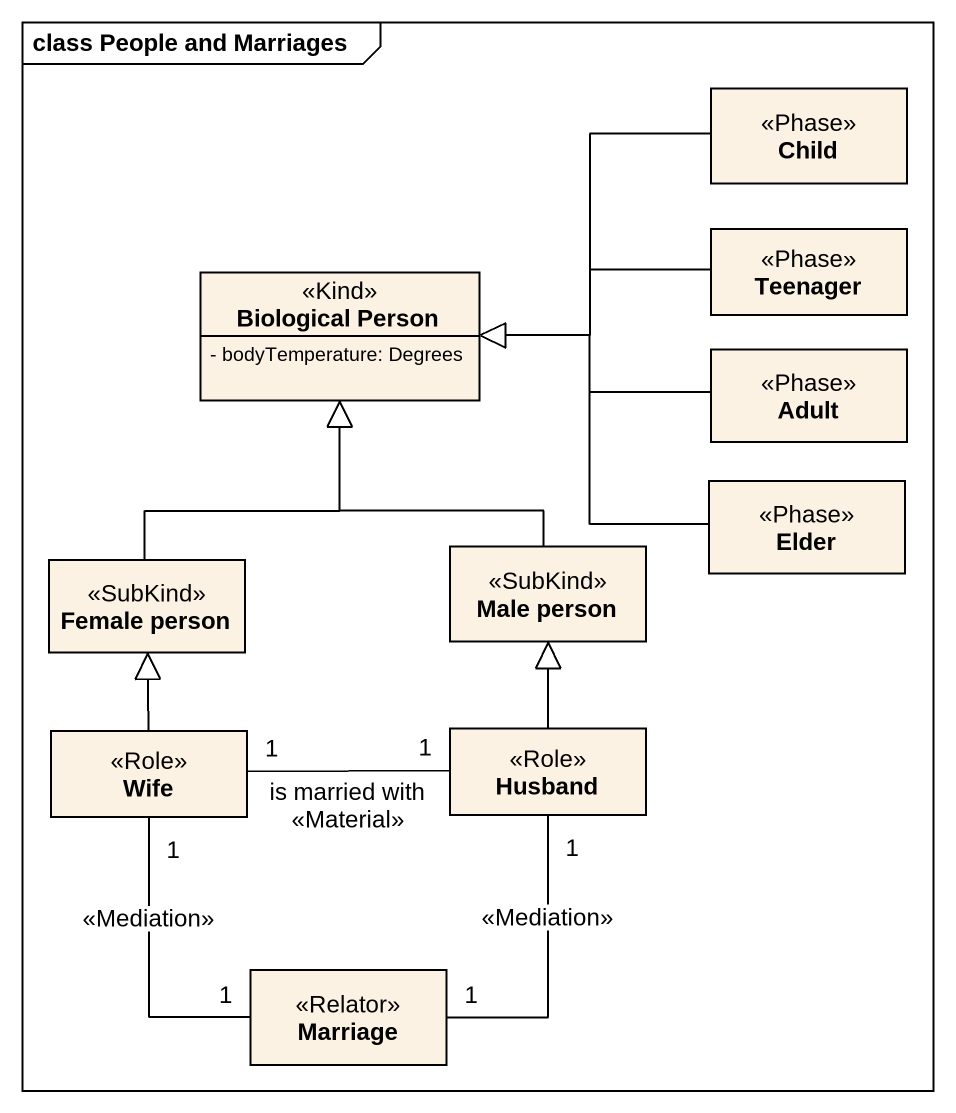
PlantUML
@startuml
mainframe class People and Marriages
hide circle
hide empty members
skinparam classAttributeIconSize 0
class Child <<Phase>>
class "Biological Person" as Biological_Person <<Kind>> {
  - bodyTemperature: Degrees
}
class Teenager <<Phase>>
class Adult <<Phase>>
class Elder <<Phase>>
class "Female person" as Female_person <<SubKind>>
class "Male person" as Male_person <<SubKind>>
class Wife <<Role>>
class Husband <<Role>>
class Marriage <<Relator>>
Child -left-|> Biological_Person
Teenager -left-|> Biological_Person
Adult -left-|> Biological_Person
Elder -left-|> Biological_Person
Female_person -up-|> Biological_Person
Male_person -up-|> Biological_Person
Wife -up-|> Female_person
Wife "1" -right- "1" Husband : is married with\n<<Material>>
Husband -up-|> Male_person
Marriage "1" -up- "1" Wife : <<Mediation>>
Marriage "1" -up- "1" Husband : <<Mediation>>
@enduml
